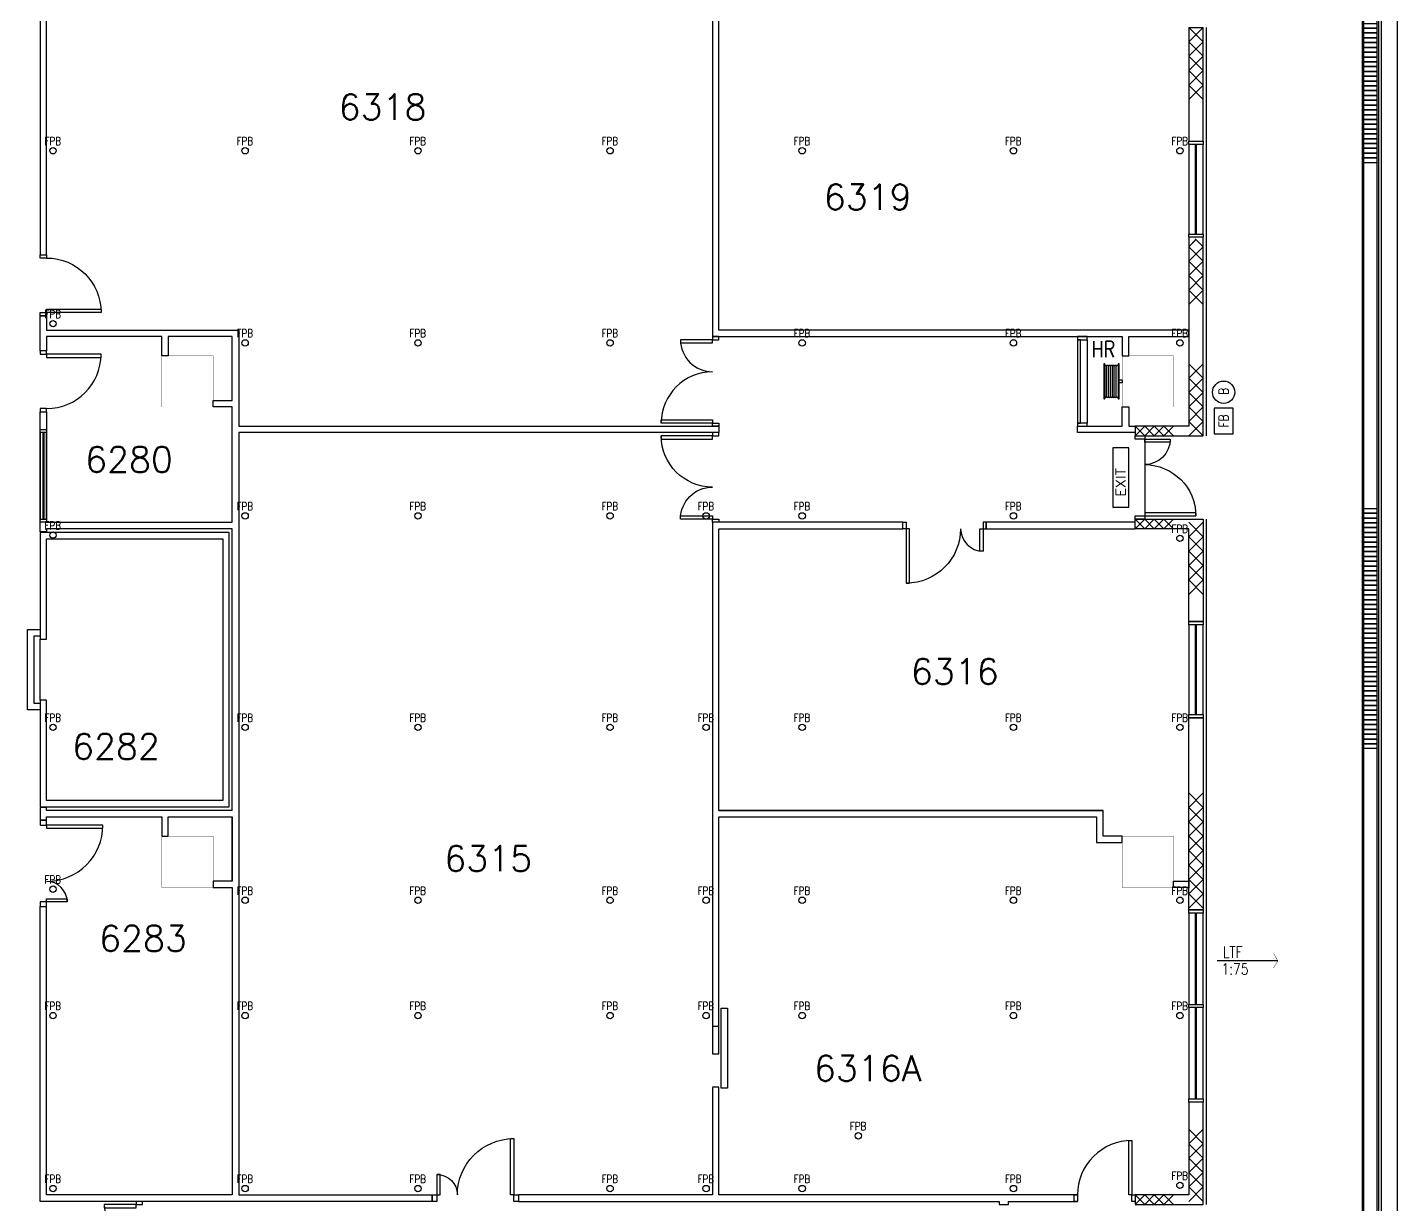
# Model space of a CAD drawing. Header units: millimetres. Extents: x -68474 to 336700, y -113450 to 53663.
# Drawn here: x 180500 to 201900, y -71350 to -52975 of the extents above; entities that cross this region are included whole.
import ezdxf

# ---------------------------------------------------------------- set-up
doc = ezdxf.new("R2010")
doc.units = ezdxf.units.MM
doc.header["$LTSCALE"] = 1000
doc.linetypes.add('s5147a$0$DOT', pattern=[0.25, 0, -0.25])
for name, color, linetype in [('s5147a$0$17', 12, 'Continuous'), ('s5147a$0$20', 7, 'Continuous'), ('s5147a$0$22', 7, 'Continuous'), ('s5147a$0$23', 7, 'Continuous'), ('s5147a$0$25', 7, 'Continuous'), ('s5147a$0$30', 7, 'Continuous'), ('s5147a$0$39', 7, 'Continuous'), ('s5147a$0$41', 7, 'Continuous'), ('s5147a$0$43', 7, 'Continuous'), ('s5147a$0$45', 7, 'Continuous'), ('s5147a$0$56', 7, 'Continuous'), ('s5147a$0$6', 7, 'Continuous'), ('s5147a$0$L2', 2, 'Continuous'), ('s5147a$0$ROOM-NO', 4, 'Continuous')]:
    doc.layers.add(name, color=color, linetype=linetype)
doc.styles.add('s5147a$0$STANDARD', font='romans.shx', dxfattribs={"width": 0.75})

# ---------------------------------------------------------------- blocks, each defined once
blk = doc.blocks.new('s5147a$0$CHAT15')
at = {"layer": 's5147a$0$22', "color": 14, "linetype": 'Continuous'}
for points in [[(0, 0), (0.15, 0.15), (0.3, 0), (0.45, 0.15), (0.6, 0), (0.75, 0.15)], [(0, 0.15), (0.15, 0), (0.3, 0.15), (0.45, 0), (0.6, 0.15), (0.75, 0)]]:
    blk.add_lwpolyline(points, dxfattribs=at)
blk = doc.blocks.new('s5147a$0$DM1400')
at = {"layer": 's5147a$0$41', "color": 8, "linetype": 'Continuous'}
for points in [[(-0.1, 1.35), (-0.6, 1.35), (-0.6, 1.3), (-0.1, 1.3)], [(0, 1.4), (-0.1, 1.4), (-0.1, 1.35), (0, 1.35)], [(-0.1, 0.05), (-0.9, 0.05), (-0.9, 0.1), (-0.1, 0.1)], [(0, 0), (-0.1, 0), (-0.1, 0.05), (0, 0.05)]]:
    blk.add_lwpolyline(points, close=True, dxfattribs=at)
for centre, radius, start, end in [((-0.1, 1.350002), 0.500001, 180, 270), ((-0.1, 0.05), 0.800001, 90, 180)]:
    blk.add_arc(centre, radius, start, end, dxfattribs=at)
blk = doc.blocks.new('s5147a$0$D950A')
at = {"layer": 's5147a$0$41', "color": 8, "linetype": 'Continuous'}
for points in [[(0.05, 0.1), (0.1, 0.1), (0.1, 0.95), (0.05, 0.95)], [(0.05, 0.1), (0, 0.1), (0, 0), (0.05, 0)], [(0.95, 0.1), (0.9, 0.1), (0.9, 0), (0.95, 0)]]:
    blk.add_lwpolyline(points, close=True, dxfattribs=at)
blk.add_arc((0.05, 0.1), 0.85, 0, 90, dxfattribs=at)
blk = doc.blocks.new('s5147a$0$HR1')
at = {"layer": 's5147a$0$56', "color": 1, "linetype": 'Continuous'}
for p, q in [((-0.235, 0.245), (0.235, 0.245)), ((-0.235, 0.215), (0.235, 0.215)), ((-0.235, 0.185), (0.235, 0.185)), ((-0.235, 0.155), (0.235, 0.155)), ((-0.235, 0.125), (0.235, 0.125)), ((-0.235, 0.095), (0.235, 0.095))]:
    blk.add_line(p, q, dxfattribs=at)
for points in [[(-0.275, 0.275), (0.275, 0.275), (0.275, 0.29), (-0.275, 0.29)], [(-0.275, 0.05), (0.275, 0.05), (0.275, 0.065), (-0.275, 0.065)], [(-0.025, 0.05), (0.025, 0.05), (0.025, 0), (-0.025, 0)]]:
    blk.add_lwpolyline(points, close=True, dxfattribs=at)
for centre, start, end in [((-0.235, 0.26), 90, 270), ((-0.235, 0.23), 90, 270), ((-0.235, 0.2), 90, 270), ((0.235, 0.26), 270, 90), ((0.235, 0.23), 270, 90), ((0.235, 0.2), 270, 90), ((-0.235, 0.17), 90, 270), ((-0.235, 0.14), 90, 270), ((-0.235, 0.11), 90, 270), ((-0.235, 0.08), 90, 270), ((0.235, 0.17), 270, 90), ((0.235, 0.14), 270, 90), ((0.235, 0.11), 270, 90), ((0.235, 0.08), 270, 90)]:
    blk.add_arc(centre, 0.015, start, end, dxfattribs=at)
blk = doc.blocks.new('s5147a$0$LTF75')
at = {"layer": 's5147a$0$45', "color": 4, "linetype": 'Continuous'}
blk.add_line((0.7586, 0), (0, 0), dxfattribs=at)
at = {"layer": 's5147a$0$45', "color": 4, "linetype": 'Continuous', "const_width": 0.005}
blk.add_lwpolyline([(0.7059, 0.0912), (0.7586, 0), (0.7059, -0.0914)], dxfattribs=at)
at = {"layer": 's5147a$0$45', "color": 4, "linetype": 'Continuous', "style": 's5147a$0$STANDARD', "width": 0.800142}
for s, p in [('LTF', (0.0735, 0.036)), ('1:75', (0.0556, -0.1735))]:
    blk.add_text(s, height=0.1406, dxfattribs=at).set_placement(p)
blk = doc.blocks.new('s5147a$0$D1300')
at = {"layer": 's5147a$0$30', "color": 4, "linetype": 'Continuous'}
for points in [[(-0.15, 1.25), (0, 1.25), (0, 1.3), (-0.15, 1.3)], [(-0.15, 1.25), (-0.55, 1.25), (-0.55, 1.2), (-0.15, 1.2)], [(-0.15, 0.05), (-0.95, 0.05), (-0.95, 0.1), (-0.15, 0.1)], [(-0.15, 0), (0, 0), (0, 0.05), (-0.15, 0.05)]]:
    blk.add_lwpolyline(points, close=True, dxfattribs=at)
for centre, radius, start, end in [((-0.15, 1.250002), 0.400001, 180, 270), ((-0.15, 0.05), 0.800001, 90, 180)]:
    blk.add_arc(centre, radius, start, end, dxfattribs=at)
blk = doc.blocks.new('s5147a$0$H600')
at = {"layer": 's5147a$0$22', "color": 14, "linetype": 'Continuous'}
for points in [[(0, 0), (0.15, 0.15), (0.3, 0), (0.45, 0.15), (0.6, 0)], [(0, 0.15), (0.15, 0), (0.3, 0.15), (0.45, 0), (0.6, 0.15)]]:
    blk.add_lwpolyline(points, dxfattribs=at)
blk = doc.blocks.new('s5147a$0$FBB')
at = {"layer": 's5147a$0$56', "color": 1, "linetype": 'Continuous'}
blk.add_lwpolyline([(0, 0), (0.4, 0), (0.4, 0.3), (0, 0.3)], close=True, dxfattribs=at)
blk.add_circle((0.649901, 0.1497), 0.175, dxfattribs=at)
at = {"layer": 's5147a$0$56', "color": 1, "linetype": 'Continuous', "style": 's5147a$0$STANDARD', "width": 0.8}
for s, p in [('FB', (0.1007, 0.0747)), ('B', (0.6102, 0.0747))]:
    blk.add_text(s, height=0.15, dxfattribs=at).set_placement(p)
blk = doc.blocks.new('s5147a$0$FPB')
at = {"layer": 's5147a$0$45', "color": 15, "linetype": 'Continuous'}
blk.add_circle((0, 0), 0.05, dxfattribs=at)
at = {"layer": 's5147a$0$45', "color": 15, "linetype": 'Continuous', "style": 's5147a$0$STANDARD', "width": 0.8}
blk.add_text('FPB', height=0.125, dxfattribs=at).set_placement((-0.1323, 0.0875))
blk = doc.blocks.new('s5147a$0$EXIT1')
at = {"layer": 's5147a$0$39', "color": 1, "linetype": 'Continuous'}
blk.add_lwpolyline([(-0.4625, -0.25), (0.4625, -0.25), (0.4625, 0), (-0.4625, 0)], close=True, dxfattribs=at)
at = {"layer": 's5147a$0$39', "color": 1, "linetype": 's5147a$0$DOT'}
for centre in [(-0.375001, -0.125), (0.375001, -0.125)]:
    blk.add_circle(centre, 0.025, dxfattribs=at)
at = {"layer": 's5147a$0$39', "color": 1, "linetype": 'Continuous', "style": 's5147a$0$STANDARD', "width": 1.1}
blk.add_text('EXIT', height=0.15, dxfattribs=at).set_placement((-0.3001, -0.2))
blk = doc.blocks.new('s5147a$0$D37')
at = {"layer": 's5147a$0$41', "color": 14, "linetype": 'Continuous'}
for points in [[(0.073, 0.1), (0.123, 0.1), (0.123, 0.98), (0.073, 0.98)], [(1.273, 0.1), (1.223, 0.1), (1.223, 0.42), (1.273, 0.42)], [(0, 0), (0.073, 0), (0.073, 0.1), (0, 0.1)], [(1.273, 0), (1.346, 0), (1.346, 0.1), (1.273, 0.1)]]:
    blk.add_lwpolyline(points, close=True, dxfattribs=at)
for centre, radius, start, end in [((0.073, 0.1), 0.880001, 0, 90), ((1.273002, 0.1), 0.320001, 90, 180)]:
    blk.add_arc(centre, radius, start, end, dxfattribs=at)

msp = doc.modelspace()

# ---------------------------------------------------------------- linework, layer by layer
at = {"color": 8}
for p, q in [((197750, -70350), (197750, -71200)), ((196850, -71300), (196850, -71200)), ((197750, -71300), (197750, -71200))]:
    msp.add_line(p, q, dxfattribs=at)
at = {"layer": 's5147a$0$17', "color": 14, "linetype": 'Continuous'}
for p, q in [((180700, -58025), (180700, -57475)), ((180700, -57475), (180800, -57475)), ((180800, -57475), (180800, -57700)), ((180800, -57700), (183800, -57700)), ((183800, -57700), (183800, -59200)), ((182600, -57800), (180800, -57800)), ((180800, -57800), (180800, -58025)), ((182600, -58100), (182600, -57800)), ((183700, -57800), (182700, -57800)), ((182700, -57800), (182700, -58100)), ((183700, -58800), (183700, -57800)), ((180800, -58025), (180700, -58025)), ((182700, -58100), (182600, -58100)), ((183400, -58900), (183400, -58800)), ((183400, -58800), (183700, -58800)), ((180700, -60850), (180700, -58975)), ((180700, -58975), (180800, -58975)), ((180800, -58975), (180800, -60700)), ((183700, -58900), (183400, -58900)), ((183700, -60700), (183700, -58900)), ((183800, -59200), (191300, -59200)), ((191300, -59200), (191300, -59300)), ((191300, -59300), (183800, -59300)), ((183800, -59300), (183800, -71200)), ((180800, -60700), (183700, -60700)), ((180800, -60850), (180700, -60850)), ((183700, -60800), (180800, -60800)), ((180800, -60800), (180800, -60850)), ((183700, -65200), (183700, -60800)), ((191300, -65200), (197300, -65200)), ((197300, -65600), (197300, -65200)), ((198638, -65300), (198638, -65200)), ((182700, -65300), (183700, -65300)), ((183700, -66300), (183700, -65300)), ((191300, -65300), (197200, -65300)), ((191300, -68567.2), (191300, -65300)), ((197200, -65300), (197200, -65700)), ((197600, -65600), (197300, -65600)), ((197200, -65700), (197600, -65700)), ((180700, -71300), (180700, -66698)), ((191200, -69520.8), (191200, -71200)), ((191300, -69517.2), (191200.6, -69517.2)), ((191300, -71200), (191300, -69517.2)), ((183800, -71200), (186822.1, -71200)), ((191200, -71200), (188168.1, -71200)), ((196900, -71200), (191300, -71200)), ((197750, -71200), (197800, -71200)), ((197800, -71200), (197800, -71300)), ((186822.1, -71300), (180700, -71300))]:
    msp.add_line(p, q, dxfattribs=at)
at = {"layer": 's5147a$0$17', "color": 14}
msp.add_line((191200.6, -68567.2), (191300, -68567.2), dxfattribs=at)
at = {"layer": 's5147a$0$17'}
for p, q in [((186822.1, -71200), (186822.1, -71300)), ((188168.1, -71200), (188168.1, -71300))]:
    msp.add_line(p, q, dxfattribs=at)
at = {"layer": 's5147a$0$17', "color": 14, "linetype": 'Continuous'}
for points in [[(180700, -56525), (180800, -56525), (180800, -51825), (180700, -51825)], [(197800, -59300), (196900, -59300), (196900, -59200), (197600, -59200), (197600, -58900), (197700, -58900), (197700, -59200), (197800, -59200)], [(198400, -66300), (198638, -66300), (198638, -66400), (198400, -66400)]]:
    msp.add_lwpolyline(points, close=True, dxfattribs=at)
for points in [[(191200, -51825), (191200, -57800), (197600, -57800), (197600, -58100), (197700, -58100), (197700, -57800), (198638, -57800), (198638, -57700), (191300, -57700), (191300, -51825)], [(183700, -65200), (183700, -60800), (180800, -60800), (180800, -60849.9)], [(183700, -65200), (180800, -65200), (180800, -65150), (180700, -65150), (180700, -65352), (180800, -65352), (180800, -65300), (182600, -65300)], [(182600, -65300), (182600, -65600), (182700, -65600), (182700, -65300), (183700, -65300), (183700, -66300), (183400, -66300), (183400, -66400), (183700, -66400)], [(183700, -66399.9), (183700, -71200), (180800, -71200), (180800, -66698)], [(188168.1, -71300), (195675, -71300), (195675, -71350), (195825, -71350), (195825, -71300), (196900, -71300)], [(195825, -71350), (195825, -71300)]]:
    msp.add_lwpolyline(points, dxfattribs=at)
at = {"layer": 's5147a$0$17', "linetype": 'Continuous'}
for points in [[(197600, -65600), (197300, -65600), (197300, -65200), (191300, -65200), (191300, -60800), (194175, -60800), (194175, -60700), (191200, -60700), (191200, -68997), (191300, -68997), (191300, -65300), (197200, -65300), (197200, -65700), (197600, -65700)], [(197800, -60700), (195475, -60700), (195475, -60800), (197800, -60800)]]:
    msp.add_lwpolyline(points, close=True, dxfattribs=at)
at = {"layer": 's5147a$0$20', "color": 14, "linetype": 'Continuous'}
for q in [(198863, -52975), (198638, -54750)]:
    msp.add_line((198638, -52975), q, dxfattribs=at)
for points in [[(198638, -54750), (198863, -54750), (198863, -52975)], [(198863, -56250), (198638, -56250), (198638, -59200), (197800, -59200), (197800, -59350), (198863, -59350), (198863, -56250)], [(198638, -66750), (198638, -63750), (198863, -63750)], [(198863, -63750), (198863, -66750), (198638, -66750)]]:
    msp.add_lwpolyline(points, dxfattribs=at)
for points in [[(197800, -60650), (198863, -60650), (198863, -62250), (198638, -62250), (198638, -60800), (197800, -60800)], [(198863, -69750), (198638, -69750), (198638, -71200), (197800, -71200), (197800, -71350), (198863, -71350)]]:
    msp.add_lwpolyline(points, close=True, dxfattribs=at)
at = {"layer": 's5147a$0$22', "color": 14, "linetype": 'Continuous'}
for p, q in [((198638, -56400), (198738, -56300)), ((198863, -56400), (198763, -56300))]:
    msp.add_line(p, q, dxfattribs=at)
for points in [[(198863, -57300), (198638, -57075), (198863, -56850), (198638, -56625), (198863, -56400), (198738, -56275)], [(198638, -57300), (198863, -57075), (198638, -56850), (198863, -56625), (198638, -56400), (198750.5, -56287.5)], [(198638, -66725), (198863, -66500), (198638, -66275), (198863, -66050)], [(198863, -66725), (198638, -66500), (198863, -66275), (198638, -66050)]]:
    msp.add_lwpolyline(points, dxfattribs=at)
at = {"layer": 's5147a$0$23', "color": 14, "linetype": 'Continuous'}
msp.add_line((201900, -72749.8), (201900, -49550), dxfattribs=at)
msp.add_lwpolyline([(201750, -73649.8), (201650, -73649.8), (201650, -48825)], dxfattribs=at)
at = {"layer": 's5147a$0$23', "color": 10, "linetype": 'Continuous'}
for points in [[(198863, -54800), (198638, -54800), (198638, -54750), (198863, -54750)], [(198744.8, -54800), (198638, -54800), (198638, -56200), (198744.8, -56200)], [(198863, -54800), (198756.1, -54800), (198756.1, -56200), (198863, -56200)], [(198863, -56250), (198638, -56250), (198638, -56200), (198863, -56200)], [(180800, -59300), (180700, -59300), (180700, -59250), (180800, -59250)], [(180745, -59300), (180700, -59300), (180700, -60650), (180745, -60650)], [(180800, -59300), (180755, -59300), (180755, -60650), (180800, -60650)], [(180800, -60700), (180700, -60700), (180700, -60650), (180800, -60650)], [(198863, -62300), (198638, -62300), (198638, -62250), (198863, -62250)], [(198744.8, -62300), (198638, -62300), (198638, -63700), (198744.8, -63700)], [(198863, -62300), (198756.1, -62300), (198756.1, -63700), (198863, -63700)], [(198863, -63750), (198638, -63750), (198638, -63700), (198863, -63700)], [(198863, -66800), (198638, -66800), (198638, -66750), (198863, -66750)], [(198744.8, -66800), (198638, -66800), (198638, -68225), (198744.8, -68225)], [(198863, -66800), (198756.1, -66800), (198756.1, -68225), (198863, -68225)], [(198863, -68275), (198638, -68275), (198638, -68225), (198863, -68225)], [(198744.8, -68275), (198638, -68275), (198638, -69700), (198744.8, -69700)], [(198863, -68275), (198756.1, -68275), (198756.1, -69700), (198863, -69700)], [(198863, -69750), (198638, -69750), (198638, -69700), (198863, -69700)]]:
    msp.add_lwpolyline(points, close=True, dxfattribs=at)
at = {"layer": 's5147a$0$25', "color": 4, "linetype": 'Continuous'}
for p, q in [((198913, -59350), (198913, -52975)), ((198913, -71350), (198913, -60650))]:
    msp.add_line(p, q, dxfattribs=at)
at = {"layer": 's5147a$0$30', "color": 7, "linetype": 'Continuous'}
for p, q in [((197050, -57850), (197050, -59150)), ((197700, -71200), (197700, -70350)), ((197700, -70350), (197750, -70350)), ((196850, -71200), (196900, -71200)), ((196900, -71200), (196900, -71300)), ((197750, -71200), (197700, -71200)), ((197750, -71200), (197800, -71200)), ((197800, -71200), (197800, -71300)), ((196900, -71300), (196850, -71300)), ((197800, -71300), (197750, -71300))]:
    msp.add_line(p, q, dxfattribs=at)
for points in [[(196900, -57850), (197050, -57850), (197050, -57800), (196900, -57800)], [(196900, -59150), (196950, -59150), (196950, -57850), (196900, -57850)], [(196900, -59200), (197050, -59200), (197050, -59150), (196900, -59150)], [(180600, -63525), (180700, -63525), (180700, -63625), (180500, -63625), (180500, -62375), (180700, -62375), (180700, -62475), (180600, -62475)], [(191433, -69432), (191433, -69432), (191433, -69532), (191333, -69532), (191333, -68282), (191433, -68282), (191433, -68382), (191433, -68382)]]:
    msp.add_lwpolyline(points, close=True, dxfattribs=at)
msp.add_ellipse((197750, -71200), major_axis=(-601, 601), ratio=1, start_param=-0.7853982, end_param=0.7853982, dxfattribs=at)
at = {"layer": 's5147a$0$43', "color": 1, "linetype": 'Continuous'}
msp.add_line((180700, -63475), (180700, -62525), dxfattribs=at)
msp.add_lwpolyline([(180700, -62525), (180800, -62525), (180800, -60960), (183550, -60960), (183550, -65040), (180800, -65040), (180800, -63475), (180700, -63475), (180700, -65140), (183650, -65140), (183650, -60860), (180700, -60860)], close=True, dxfattribs=at)
at = {"layer": 's5147a$0$45', "color": 4, "linetype": 'Continuous'}
msp.add_line((197950, -59400), (197950, -60600), dxfattribs=at)
at = {"layer": 's5147a$0$45', "color": 14, "linetype": 'Continuous'}
for points in [[(201600, -108749.8), (201350.2, -108749.8), (201350.2, -51312), (201600, -51312)], [(201575, -108724.8), (201375.2, -108724.8), (201375.2, -51337), (201575, -51337)], [(201375, -52912), (201575, -52912), (201575, -52987), (201375, -52987)], [(201375, -52987), (201575, -52987), (201575, -53062), (201375, -53062)], [(201375, -53062), (201575, -53062), (201575, -53137), (201375, -53137)], [(201375, -53137), (201575, -53137), (201575, -53212), (201375, -53212)], [(201375, -53212), (201575, -53212), (201575, -53287), (201375, -53287)], [(201375, -53287), (201575, -53287), (201575, -53362), (201375, -53362)], [(201375, -53362), (201575, -53362), (201575, -53437), (201375, -53437)], [(201375, -53437), (201575, -53437), (201575, -53512), (201375, -53512)], [(201375, -53512), (201575, -53512), (201575, -53587), (201375, -53587)], [(201375, -53587), (201575, -53587), (201575, -53662), (201375, -53662)], [(201375, -53662), (201575, -53662), (201575, -53737), (201375, -53737)], [(201375, -53737), (201575, -53737), (201575, -53812), (201375, -53812)], [(201375, -53812), (201575, -53812), (201575, -53887), (201375, -53887)], [(201375, -53887), (201575, -53887), (201575, -53962), (201375, -53962)], [(201375, -53962), (201575, -53962), (201575, -54037), (201375, -54037)], [(201375, -54037), (201575, -54037), (201575, -54112), (201375, -54112)], [(201375, -54112), (201575, -54112), (201575, -54187), (201375, -54187)], [(201375, -54187), (201575, -54187), (201575, -54262), (201375, -54262)], [(201375, -54262), (201575, -54262), (201575, -54337), (201375, -54337)], [(201375, -54337), (201575, -54337), (201575, -54412), (201375, -54412)], [(201375, -54412), (201575, -54412), (201575, -54487), (201375, -54487)], [(201375, -54487), (201575, -54487), (201575, -54562), (201375, -54562)], [(201375, -54562), (201575, -54562), (201575, -54637), (201375, -54637)], [(201375, -54637), (201575, -54637), (201575, -54712), (201375, -54712)], [(201375, -54712), (201575, -54712), (201575, -54787), (201375, -54787)], [(201375, -54787), (201575, -54787), (201575, -54862), (201375, -54862)], [(201375, -54862), (201575, -54862), (201575, -54937), (201375, -54937)], [(201375, -54937), (201575, -54937), (201575, -55012), (201375, -55012)], [(201375, -55012), (201575, -55012), (201575, -55087), (201375, -55087)], [(201575.2, -60557.8), (201375.2, -60557.8), (201375.2, -60482.8), (201575.2, -60482.8)], [(201575.2, -60632.8), (201375.2, -60632.8), (201375.2, -60557.8), (201575.2, -60557.8)], [(201575.2, -60707.8), (201375.2, -60707.8), (201375.2, -60632.8), (201575.2, -60632.8)], [(201575.2, -60782.8), (201375.2, -60782.8), (201375.2, -60707.8), (201575.2, -60707.8)], [(201575.2, -60857.8), (201375.2, -60857.8), (201375.2, -60782.8), (201575.2, -60782.8)], [(201575.2, -60932.8), (201375.2, -60932.8), (201375.2, -60857.8), (201575.2, -60857.8)], [(201575.2, -61007.8), (201375.2, -61007.8), (201375.2, -60932.8), (201575.2, -60932.8)], [(201575.2, -61082.8), (201375.2, -61082.8), (201375.2, -61007.8), (201575.2, -61007.8)], [(201575.2, -61157.8), (201375.2, -61157.8), (201375.2, -61082.8), (201575.2, -61082.8)], [(201575.2, -61232.8), (201375.2, -61232.8), (201375.2, -61157.8), (201575.2, -61157.8)], [(201575.2, -61307.8), (201375.2, -61307.8), (201375.2, -61232.8), (201575.2, -61232.8)], [(201575.2, -61382.8), (201375.2, -61382.8), (201375.2, -61307.8), (201575.2, -61307.8)], [(201575.2, -61457.8), (201375.2, -61457.8), (201375.2, -61382.8), (201575.2, -61382.8)], [(201575.2, -61532.8), (201375.2, -61532.8), (201375.2, -61457.8), (201575.2, -61457.8)], [(201575.2, -61607.8), (201375.2, -61607.8), (201375.2, -61532.8), (201575.2, -61532.8)], [(201575.2, -61682.8), (201375.2, -61682.8), (201375.2, -61607.8), (201575.2, -61607.8)], [(201575.2, -61757.8), (201375.2, -61757.8), (201375.2, -61682.8), (201575.2, -61682.8)], [(201575.2, -61832.8), (201375.2, -61832.8), (201375.2, -61757.8), (201575.2, -61757.8)], [(201575.2, -61907.8), (201375.2, -61907.8), (201375.2, -61832.8), (201575.2, -61832.8)], [(201575.2, -61982.8), (201375.2, -61982.8), (201375.2, -61907.8), (201575.2, -61907.8)], [(201575.2, -62057.8), (201375.2, -62057.8), (201375.2, -61982.8), (201575.2, -61982.8)], [(201575.2, -62132.8), (201375.2, -62132.8), (201375.2, -62057.8), (201575.2, -62057.8)], [(201575.2, -62207.8), (201375.2, -62207.8), (201375.2, -62132.8), (201575.2, -62132.8)], [(201575.2, -62282.8), (201375.2, -62282.8), (201375.2, -62207.8), (201575.2, -62207.8)], [(201575.2, -62357.8), (201375.2, -62357.8), (201375.2, -62282.8), (201575.2, -62282.8)], [(201575.2, -62432.8), (201375.2, -62432.8), (201375.2, -62357.8), (201575.2, -62357.8)], [(201575.2, -62507.8), (201375.2, -62507.8), (201375.2, -62432.8), (201575.2, -62432.8)], [(201575.2, -62582.8), (201375.2, -62582.8), (201375.2, -62507.8), (201575.2, -62507.8)], [(201575.2, -62657.8), (201375.2, -62657.8), (201375.2, -62582.8), (201575.2, -62582.8)], [(201575.2, -62732.8), (201375.2, -62732.8), (201375.2, -62657.8), (201575.2, -62657.8)], [(201575.2, -62807.8), (201375.2, -62807.8), (201375.2, -62732.8), (201575.2, -62732.8)], [(201575.2, -62882.8), (201375.2, -62882.8), (201375.2, -62807.8), (201575.2, -62807.8)], [(201575.2, -62957.8), (201375.2, -62957.8), (201375.2, -62882.8), (201575.2, -62882.8)], [(201575.2, -63032.8), (201375.2, -63032.8), (201375.2, -62957.8), (201575.2, -62957.8)], [(201575.2, -63107.8), (201375.2, -63107.8), (201375.2, -63032.8), (201575.2, -63032.8)], [(201575.2, -63182.8), (201375.2, -63182.8), (201375.2, -63107.8), (201575.2, -63107.8)], [(201575.2, -63257.8), (201375.2, -63257.8), (201375.2, -63182.8), (201575.2, -63182.8)], [(201575.2, -63332.8), (201375.2, -63332.8), (201375.2, -63257.8), (201575.2, -63257.8)], [(201575.2, -63407.8), (201375.2, -63407.8), (201375.2, -63332.8), (201575.2, -63332.8)], [(201575.2, -63482.8), (201375.2, -63482.8), (201375.2, -63407.8), (201575.2, -63407.8)], [(201575.2, -63557.8), (201375.2, -63557.8), (201375.2, -63482.8), (201575.2, -63482.8)], [(201575.2, -63632.8), (201375.2, -63632.8), (201375.2, -63557.8), (201575.2, -63557.8)], [(201575.2, -63707.8), (201375.2, -63707.8), (201375.2, -63632.8), (201575.2, -63632.8)], [(201575.2, -63782.8), (201375.2, -63782.8), (201375.2, -63707.8), (201575.2, -63707.8)], [(201575.2, -63857.8), (201375.2, -63857.8), (201375.2, -63782.8), (201575.2, -63782.8)], [(201575.2, -63932.8), (201375.2, -63932.8), (201375.2, -63857.8), (201575.2, -63857.8)], [(201575.2, -64007.8), (201375.2, -64007.8), (201375.2, -63932.8), (201575.2, -63932.8)], [(201575.2, -64082.8), (201375.2, -64082.8), (201375.2, -64007.8), (201575.2, -64007.8)], [(201575.2, -64157.8), (201375.2, -64157.8), (201375.2, -64082.8), (201575.2, -64082.8)], [(201575.2, -64232.8), (201375.2, -64232.8), (201375.2, -64157.8), (201575.2, -64157.8)]]:
    msp.add_lwpolyline(points, close=True, dxfattribs=at)
at = {"layer": 's5147a$0$6', "color": 3, "linetype": 'Continuous', "const_width": 5}
for points in [[(182600, -58900), (183400, -58900), (183400, -58100), (182600, -58100)], [(197600, -58900), (198400, -58900), (198400, -58100), (197600, -58100)], [(182600, -66400), (183400, -66400), (183400, -65600), (182600, -65600)], [(197600, -66400), (198400, -66400), (198400, -65600), (197600, -65600)]]:
    msp.add_lwpolyline(points, close=True, dxfattribs=at)
at = {"layer": 's5147a$0$L2', "linetype": 'Continuous'}
for points in [[(194275, -60800), (194225, -60800), (194175, -60800), (194175, -60700), (194225, -60700), (194225, -60800), (194225, -61650), (194275, -61650)], [(195375, -60800), (195425, -60800), (195475, -60800), (195475, -60700), (195425, -60700), (195425, -60800), (195425, -61150), (195375, -61150)]]:
    msp.add_lwpolyline(points, close=True, dxfattribs=at)
at = {"layer": 's5147a$0$L2', "linetype": 'Continuous', "extrusion": (0, 0, -1)}
msp.add_ellipse((194225, -60800), major_axis=(601, 601), ratio=1, start_param=0.7853982, end_param=2.3561945, dxfattribs=at)
at = {"layer": 's5147a$0$L2', "linetype": 'Continuous'}
msp.add_ellipse((195425, -60800), major_axis=(-247.5, 247.5), ratio=1, start_param=0.7853982, end_param=2.3561945, dxfattribs=at)

# ---------------------------------------------------------------- block references
at = {"zscale": 1000, "rotation": 90}
for name, p, xscale, yscale in [('s5147a$0$CHAT15', (198863, -54100), 1499.997, 1499.997), ('s5147a$0$HR1', (197600, -58500), 999.9979999999999, 999.9979999999999), ('s5147a$0$CHAT15', (198863, -59350), 1499.997, 1499.997), ('s5147a$0$FBB', (199332.9, -59320.1), 999.9979999999999, 999.9979999999999), ('s5147a$0$EXIT1', (197450, -60000), 999.9979999999999, 999.9979999999999), ('s5147a$0$CHAT15', (198863, -61825), 1499.997, 1499.997), ('s5147a$0$CHAT15', (198863, -66050), 1499.997, 1499.997), ('s5147a$0$CHAT15', (198863, -71300), 1499.997, 1499.997)]:
    msp.add_blockref(name, p, dxfattribs=dict(at, xscale=xscale, yscale=yscale))
at = {"zscale": 1000}
for name, p, xscale, yscale in [('s5147a$0$FPB', (180900, -54900), 999.9979999999999, 999.9979999999999), ('s5147a$0$FPB', (183900, -54900), 999.9979999999999, 999.9979999999999), ('s5147a$0$FPB', (186600, -54900), 999.9979999999999, 999.9979999999999), ('s5147a$0$FPB', (189600, -54900), 999.9979999999999, 999.9979999999999), ('s5147a$0$FPB', (192600, -54900), 999.9979999999999, 999.9979999999999), ('s5147a$0$FPB', (195900, -54900), 999.9979999999999, 999.9979999999999), ('s5147a$0$FPB', (198500.5, -54900), 999.9979999999999, 999.9979999999999), ('s5147a$0$FPB', (180900, -57600), 999.9979999999999, 999.9979999999999), ('s5147a$0$FPB', (183900, -57900), 999.9979999999999, 999.9979999999999), ('s5147a$0$FPB', (186600, -57900), 999.9979999999999, 999.9979999999999), ('s5147a$0$FPB', (189600, -57900), 999.9979999999999, 999.9979999999999), ('s5147a$0$FPB', (192600, -57900), 999.9979999999999, 999.9979999999999), ('s5147a$0$FPB', (195900, -57900), 999.9979999999999, 999.9979999999999), ('s5147a$0$FPB', (198500.5, -57900), 999.9979999999999, 999.9979999999999), ('s5147a$0$H600', (197800, -59350), 999.9979999999999, 999.9979999999999), ('s5147a$0$FPB', (183900, -60600), 999.9979999999999, 999.9979999999999), ('s5147a$0$FPB', (186600, -60600), 999.9979999999999, 999.9979999999999), ('s5147a$0$FPB', (189600, -60600), 999.9979999999999, 999.9979999999999), ('s5147a$0$FPB', (191100, -60600), 999.9979999999999, 999.9979999999999), ('s5147a$0$FPB', (192600, -60600), 999.9979999999999, 999.9979999999999), ('s5147a$0$FPB', (195900, -60600), 999.9979999999999, 999.9979999999999), ('s5147a$0$FPB', (180900, -60900), 999.9979999999999, 999.9979999999999), ('s5147a$0$H600', (197800, -60800), 999.9979999999999, 999.9979999999999), ('s5147a$0$FPB', (198500.5, -60950), 999.9979999999999, 999.9979999999999), ('s5147a$0$FPB', (180900, -63900), 999.9979999999999, 999.9979999999999), ('s5147a$0$FPB', (183900, -63900), 999.9979999999999, 999.9979999999999), ('s5147a$0$FPB', (186600, -63900), 999.9979999999999, 999.9979999999999), ('s5147a$0$FPB', (189600, -63900), 999.9979999999999, 999.9979999999999), ('s5147a$0$FPB', (191100, -63900), 999.9979999999999, 999.9979999999999), ('s5147a$0$FPB', (192600, -63900), 999.9979999999999, 999.9979999999999), ('s5147a$0$FPB', (195900, -63900), 999.9979999999999, 999.9979999999999), ('s5147a$0$FPB', (198500.5, -63900), 999.9979999999999, 999.9979999999999), ('s5147a$0$FPB', (180900, -66427), 999.9979999999999, 999.9979999999999), ('s5147a$0$FPB', (183900, -66600), 999.9979999999999, 999.9979999999999), ('s5147a$0$FPB', (186600, -66600), 999.9979999999999, 999.9979999999999), ('s5147a$0$FPB', (189600, -66600), 999.9979999999999, 999.9979999999999), ('s5147a$0$FPB', (191100, -66600), 999.9979999999999, 999.9979999999999), ('s5147a$0$FPB', (192600, -66600), 999.9979999999999, 999.9979999999999), ('s5147a$0$FPB', (195900, -66600), 999.9979999999999, 999.9979999999999), ('s5147a$0$FPB', (198500.5, -66600), 999.9979999999999, 999.9979999999999), ('s5147a$0$LTF75', (199080.2, -67543.7), 1249.998, 1249.998), ('s5147a$0$FPB', (180900, -68400), 999.9979999999999, 999.9979999999999), ('s5147a$0$FPB', (183900, -68400), 999.9979999999999, 999.9979999999999), ('s5147a$0$FPB', (186600, -68400), 999.9979999999999, 999.9979999999999), ('s5147a$0$FPB', (189600, -68400), 999.9979999999999, 999.9979999999999), ('s5147a$0$FPB', (191100, -68400), 999.9979999999999, 999.9979999999999), ('s5147a$0$FPB', (192600, -68400), 999.9979999999999, 999.9979999999999), ('s5147a$0$FPB', (195900, -68400), 999.9979999999999, 999.9979999999999), ('s5147a$0$FPB', (198500.5, -68400), 999.9979999999999, 999.9979999999999), ('s5147a$0$FPB', (193477, -70277), 999.9979999999999, 999.9979999999999), ('s5147a$0$FPB', (180900, -71100), 999.9979999999999, 999.9979999999999), ('s5147a$0$FPB', (183900, -71100), 999.9979999999999, 999.9979999999999), ('s5147a$0$FPB', (186600, -71100), 999.9979999999999, 999.9979999999999), ('s5147a$0$FPB', (189600, -71100), 999.9979999999999, 999.9979999999999), ('s5147a$0$FPB', (191100, -71100), 999.9979999999999, 999.9979999999999), ('s5147a$0$FPB', (192600, -71100), 999.9979999999999, 999.9979999999999), ('s5147a$0$FPB', (195900, -71100), 999.9979999999999, 999.9979999999999), ('s5147a$0$FPB', (198500.5, -71050), 999.9979999999999, 999.9979999999999), ('s5147a$0$H600', (197800, -71350), 999.9979999999999, 999.9979999999999)]:
    msp.add_blockref(name, p, dxfattribs=dict(at, xscale=xscale, yscale=yscale))
at = {"layer": 's5147a$0$30', "color": 7, "linetype": 'Continuous', "xscale": 999.9979999999999, "zscale": 1000}
for name, p, yscale, rotation in [('s5147a$0$D950A', (180700, -57475), -999.9979999999999, 90), ('s5147a$0$D950A', (180700, -58025), 999.9979999999999, 270), ('s5147a$0$D1300', (197800, -60650), -999.9979999999999, 180), ('s5147a$0$D37', (180700, -65352), 999.9979999999999, 270), ('s5147a$0$D37', (188168.1, -71300), -999.9979999999999, 180)]:
    msp.add_blockref(name, p, dxfattribs=dict(at, yscale=yscale, rotation=rotation))
for p, yscale in [((191300, -59200), 999.9979999999999), ((191300, -59300), -999.9979999999999), ((182299.6, -72700.4), 999.9979999999999)]:
    msp.add_blockref('s5147a$0$DM1400', p, dxfattribs=dict(at, yscale=yscale))

# ---------------------------------------------------------------- texts
at = {"layer": 's5147a$0$56', "color": 1, "linetype": 'Continuous', "style": 's5147a$0$STANDARD', "width": 0.8}
msp.add_text('HR', height=250, dxfattribs=at).set_placement((197121.1, -58120.6))
at = {"layer": 's5147a$0$ROOM-NO', "style": 's5147a$0$STANDARD'}
for s, p in [('6318', (185361.3, -54416.5)), ('6319', (192938.6, -55822.3)), ('6280', (181401.4, -59919.8)), ('6316', (194298.5, -63229.1)), ('6282', (181197.9, -64399.5)), ('6315', (187011.2, -66148.1)), ('6283', (181620.1, -67395.7)), ('6316A', (192784.5, -69424.1))]:
    msp.add_text(s, height=400, dxfattribs=at).set_placement(p)

doc.saveas('drawing.dxf')
